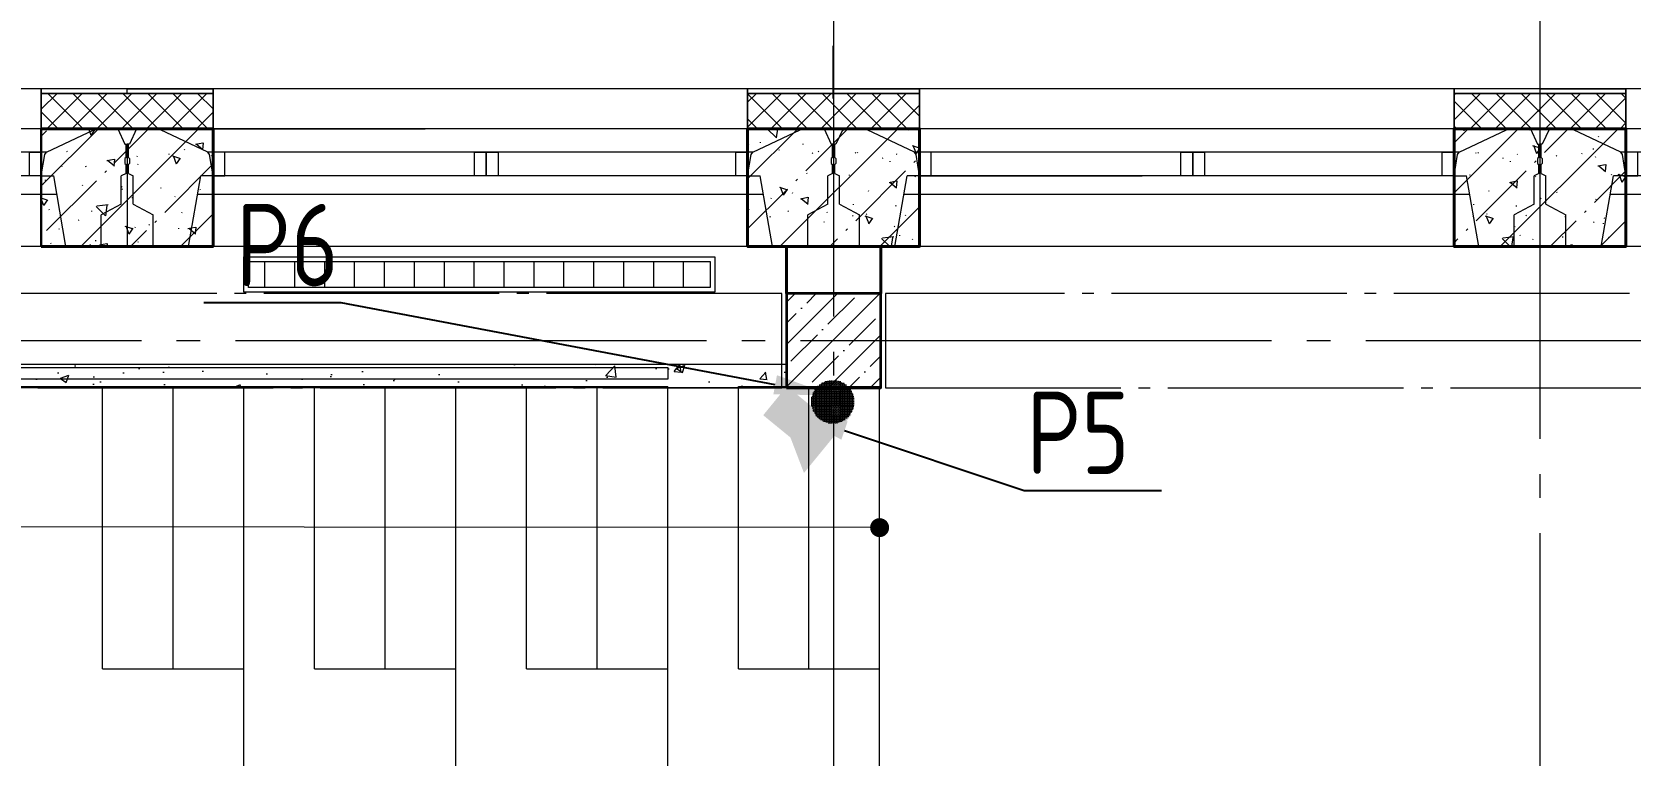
# Model space of a CAD drawing. Header units: millimetres. Extents: x -85420 to 1195317, y -69347 to 470418.
# Drawn here: x 444542 to 451329, y 69017 to 72087 of the extents above; entities that cross this region are included whole.
import ezdxf
from ezdxf import colors
from ezdxf.entities.mleader import LeaderData, LeaderLine
from ezdxf.math import Vec2, Vec3

# ---------------------------------------------------------------- set-up
doc = ezdxf.new("R2010")
doc.units = ezdxf.units.MM
for name, pattern in [('GOST2.303 6', [12, 8, -1.5, 1, -1.5]), ('ГОСТ 2.303 5', [24, 20, -1.5, 1, -1.5]), ('ГОСТ 2.303 6', [12, 8, -1.5, 1, -1.5]), ('осевая', [50.800000000000004, 31.75, -6.35, 6.35, -6.35])]:
    doc.linetypes.add(name, pattern=pattern)
for name, color, linetype, lineweight in [('!М_Перегородки_пеноблок', 7, 'Continuous', 20), ('!ФС_Ригели_балки', 251, 'ГОСТ 2.303 6', 15), ('+АР_Осевые линии', 252, 'GOST2.303 6', 9), ('АР_Колонны', 5, 'Continuous', 35), ('АР_колонны штриховка', 193, 'Continuous', 5), ('АР_Окна', 4, 'Continuous', 9), ('АР_штриховка несущих стен', 250, 'Continuous', 0), ('Колонны', 7, 'Continuous', 25), ('ОБОРУДОВАНИЕ', 253, 'Continuous', 5), ('СПДС_+АР_Стены', 250, 'Continuous', 20), ('стены', 7, 'Continuous', 40), ('ТОНКАЯ', 253, 'Continuous', 0), ('Тонкий мир', 7, 'Continuous', 9)]:
    doc.layers.add(name, color=color, linetype=linetype, lineweight=lineweight)
doc.layers.add('ОСИ', color=7, linetype='осевая', lineweight=13, true_color=0x999999)
doc.styles.get("Standard").update_dxf_attribs({"font": 'GOST.TTF'})
pattern_1 = [(225, (219368.7395056369, 445917.9367795632), (212.1320343559643, -212.1320343559643), [300.0000000000001, -50.00000000000001, 10, -50.00000000000001]), (225, (219156.7395056369, 445917.9367795632), (212.1320343559643, -212.1320343559643), []), (140, (219368.7395056369, 445917.9367795632), (31.37586718776049, 358.6306040025252), [37.5, -412.5]), (85, (219368.7395056369, 445917.9367795632), (-376.0956830054848, -69.37609840310986), [30, -330]), (190.4509999999995, (219371.3545056368, 445947.8227795631), (-344.7173363236747, 289.2568028982388), [31.87000000000002, -350.571]), (136.184, (219268.7395056369, 445917.9367795632), (82.7614966388627, 533.6199696404694), [56.25, -618.75]), (186.6359999999994, (219275.6365056369, 445962.4047795633), (-487.0622145359652, 467.3284015511165), [47.80499999999993, -525.8559999999989]), (81.18399999999997, (219268.7395056369, 445917.9367795632), (-487.0580492787813, 467.332636044979), [45, -495]), (111, (219293.7395056367, 445967.9367795632), (201.3095187061823, 298.4540715877155), [37.5, -412.5]), (55.99999999999996, (219293.7395056367, 445967.9367795632), (-362.5748960476324, 121.657102386374), [29.99999999999998, -329.9999999999997]), (161.451, (219310.5155056368, 445992.8077795632), (-161.2620949745204, 420.1119811543452), [31.87, -350.571]), (127.5, (219368.7395056369, 445917.9367795632), (-166.4469269156558, 6.079927658645317), [3.353, -322.647, 3.353, -331.647, -331.25]), (127.5, (219368.7395056369, 445917.9367795632), (-166.4469269156558, 6.079927658645317), [-661, 3.353, -327.897]), (97.5, (219368.7395056369, 445917.9367795632), (-197.2058559411801, 131.5347687210744), [3.352999999999998, -187.6469999999999, 3.352999999999998, -315.1469999999997, -126.2499999999999]), (97.5, (219368.7395056369, 445917.9367795632), (-197.2058559411801, 131.5347687210744), [-509.4999999999997, 3.352999999999998, -122.8969999999999]), (57.49999999999998, (219368.7395056369, 445806.4367795632), (11.27743586718989, 266.9112180862045), [3.35299999999999, -121.6469999999997, 3.35299999999999, -386.6469999999987, -517.4999999999975]), (57.49999999999998, (219368.7395056369, 445806.4367795632), (11.27743586718989, 266.9112180862045), [-514.9999999999975, 3.35299999999999, -514.1469999999974]), (47.49999999999999, (219368.7395056369, 445756.4367795632), (-50.05249116615892, 291.5930846711931), [3.353, -159.147, 3.353, -255.647, -367.5]), (47.49999999999999, (219368.7395056369, 445756.4367795632), (-50.05249116615892, 291.5930846711931), [-421.5, 3.353, -364.147])]
pattern_2 = [(45, (0, 0), (-53.03300858899107, 53.03300858899107), []), (135, (0, 0), (-53.03300858899107, -53.03300858899107), [])]
pattern_3 = [(320.7194617583946, (-266596.7742935563, 64443.54076368059), (2.906185126096296, 3.553126075043012), [3.338381209517014, -1.25189295356888]), (50.71946175839459, (-266596.7742935563, 64443.54076368059), (-3.553126075043012, 2.906185126096296), [3.338381209517014, -1.25189295356888])]

# ---------------------------------------------------------------- blocks, each defined once
blk = doc.blocks.new('S1')
at = {"color": 0, "const_width": 0.75}
blk.add_lwpolyline([(-0.375, -2.775557561562891e-17, 1), (0.375, -2.775557561562891e-17, 1)], format="xyb", close=True, dxfattribs=at)
blk = doc.blocks.new('НП 3033')
at = {"layer": 'АР_Окна', "ltscale": 100}
for p, q in [((365, 500), (2635, 500)), ((365, 400), (2635, 400)), ((365, 300), (2635, 300)), ((365, 220), (2635, 220)), ((365, 0), (2635, 0))]:
    blk.add_line(p, q, dxfattribs=at)
for points in [[(365, 300), (365, 500), (365, 670), (2635, 670), (2635, 300)], [(365, 300), (415, 300), (415, 400), (365, 400)], [(1450, 400), (1425, 400), (1425, 300), (1450, 300), (1475, 300), (1475, 400), (1437.5, 400)], [(1500, 400), (1475, 400), (1475, 300), (1500, 300), (1525, 300), (1525, 400), (1487.5, 400)], [(2635, 300), (2585, 300), (2585, 400), (2635, 400)]]:
    blk.add_lwpolyline(points, dxfattribs=at)
at = {"layer": 'СПДС_+АР_Стены', "ltscale": 100}
for points in [[(8.419446744138052e-15, 670), (8.419446744138052e-15, 670), (365, 670), (365, 670)], [(3000, 670), (3000, 670), (2635, 670), (2635, 670)]]:
    blk.add_lwpolyline(points, dxfattribs=at)
at = {"layer": 'стены', "ltscale": 100}
for p, q in [((2960, 500), (2860, 500)), ((0, 0), (0, 0))]:
    blk.add_line(p, q, dxfattribs=at)
at = {"layer": 'стены', "lineweight": 30, "ltscale": 100}
blk.add_lwpolyline([(0, 0), (365, 0), (365, 500), (0, 500)], dxfattribs=at)
at = {"layer": 'стены', "ltscale": 100}
blk.add_lwpolyline([(3000, 500), (2635, 500), (2635, 0), (3000, 0)], dxfattribs=at)
blk = doc.blocks.new('*U148')
at = {"lineweight": 15, "transparency": 33554687}
h = blk.add_hatch(dxfattribs=at)
h.set_pattern_fill('AR-CONC', color=256, scale=2)
h.set_pattern_definition([(49.99999999999999, (1, 0), (364.369337992008, -31.87817107780617), [38.1, -419.1]), (355, (1, 0), (-70.48684284993868, 382.1136904780703), [30.48, -335.28116834]), (100.4514447, (31.364014, -2.656507), (293.8824941807065, 350.2355038243902), [32.3800176, -356.1804892]), (46.18420000000001, (1, 101.6), (542.1580817842598, -84.0846558654543), [57.15, -628.65]), (96.63555760999996, (46.1798, 94.593), (474.808268103006, 494.8522491954431), [48.57004628, -534.27121632]), (351.1841511700001, (1, 101.6), (474.8082681299541, 494.8522491710653), [45.71993414, -502.91946384]), (21, (51.8, 76.2), (303.228782538265, -204.5303963741752), [38.1, -419.1]), (326.0000000000001, (51.8, 76.2), (123.6040566952941, 368.3759322446385), [30.48, -335.28]), (71.45144499999999, (77.0690652, 59.15580019999999), (426.8328385574323, 163.8455377718105), [32.3800176, -356.1798752]), (37.50000000000001, (1, 0), (6.177206501183633, 169.1100777463062), [0, -331.216, 0, -340.36, 0, -336.55]), (7.499999999999999, (1, 0), (133.6393250206115, 200.361149636239), [0, -194.056, 0, -323.596, 0, -128.27]), (327.5, (-112.284, 0), (271.1811903337428, -11.45748798534689), [0, -127, 0, -396.24, 0, -525.78]), (317.5, (-163.084, 0), (296.2583627720361, 50.85298206666606), [0, -165.1, 0, -263.144, 0, -373.38])])
h.paths.add_polyline_path([(-4874.998654258437, 100.0000000000029), (5.66553889764798e-14, 100.0000000000001), (8.881784197001252e-16, 1.189804971278818e-13), (-4874.998654258437, 2.880945482175434e-12)])
at = {"transparency": 33554687}
blk.add_lwpolyline([(5.048709793414476e-29, 1.189804971278818e-13), (-4874.998654258437, 2.880929947296155e-12), (-4874.998654258437, 100.0000000000029), (5.665538897647979e-14, 100.0000000000001)], close=True, dxfattribs=at)
blk = doc.blocks.new('Колонна 400х400')
at = {"layer": 'АР_колонны штриховка'}
h = blk.add_hatch(dxfattribs=at)
h.set_pattern_fill('ANSI35', color=256, scale=20)
h.set_pattern_definition([(45, (-139655.8754315234, -114865.3000987881), (-89.80256121069154, 89.80256121069154), []), (45, (-139566.0728315234, -114865.3000987881), (-89.80256121069154, 89.80256121069154), [158.75, -31.75, 0, -31.75])])
h.paths.add_polyline_path([(-6.676418706774712e-08, 3.284076228737831e-07), (399.9999999332358, 3.284076228737831e-07), (399.9999999332358, 400.0000003284076), (-6.676418706774712e-08, 400.0000003284076)])
at = {"layer": 'АР_Колонны'}
blk.add_lwpolyline([(0, 0), (400, 0), (400, 400), (0, 400)], close=True, dxfattribs=at)
blk = doc.blocks.new('*U49')
at = {"linetype": 'ГОСТ 2.303 5', "ltscale": 50}
blk.add_lwpolyline([(5560, 400), (0, 400), (0, 0), (5560, 1.818989403545856e-12)], close=True, dxfattribs=at)
blk = doc.blocks.new('Из_буфера30619')
for p in [(0, 0), (6000, -5.355104804039001e-09)]:
    blk.add_blockref('*U49', p)
blk = doc.blocks.new('обследование 2 этаж 1245')
at = {"layer": 'ТОНКАЯ', "ltscale": 100}
for p, q in [((3620, 140), (900, 140)), ((3618, 135), (3620, 140)), ((3720, 140), (3620, 140)), ((3720, 140), (3750, 75)), ((3800, 140), (3770, 75)), ((3800, 140), (3900, 140)), ((6620, 140), (3900, 140)), ((3902, 135), (3900, 140)), ((6618, 135), (6620, 140)), ((6720, 140), (6620, 140)), ((6720, 140), (6750, 75)), ((6800, 140), (6770, 75)), ((6800, 140), (6900, 140)), ((9620, 140), (6900, 140)), ((6902, 135), (6900, 140)), ((9618, 135), (9620, 140)), ((9720, 140), (9620, 140)), ((9720, 140), (9750, 75)), ((9800, 140), (9770, 75)), ((9800, 140), (9900, 140)), ((12620, 140), (9900, 140)), ((9902, 135), (9900, 140)), ((3417, 40), (3618, 135)), ((3750, 75), (3755, 75)), ((3755, 18), (3755, 75)), ((3755, 75), (3760, 75)), ((3760, 18), (3760, 75)), ((3765, 75), (3760, 75)), ((3760, 75), (3760, -360)), ((3760, 18), (3760, 75)), ((3760, 75), (3760, -360)), ((3770, 75), (3765, 75)), ((3765, 18), (3765, 75)), ((4103, 40), (3902, 135)), ((6417, 40), (6618, 135)), ((6750, 75), (6755, 75)), ((6755, 18), (6755, 75)), ((6755, 75), (6760, 75)), ((6760, 18), (6760, 75)), ((6765, 75), (6760, 75)), ((6760, 75), (6760, -360)), ((6760, 18), (6760, 75)), ((6760, 75), (6760, -360)), ((6770, 75), (6765, 75)), ((6765, 18), (6765, 75)), ((7103, 40), (6902, 135)), ((9417, 40), (9618, 135)), ((9750, 75), (9755, 75)), ((9755, 18), (9755, 75)), ((9755, 75), (9760, 75)), ((9760, 18), (9760, 75)), ((9760, 75), (9760, -360)), ((9760, 18), (9760, 75)), ((9765, 75), (9760, 75)), ((9760, 75), (9760, -360)), ((9770, 75), (9765, 75)), ((9765, 18), (9765, 75)), ((10103, 40), (9902, 135)), ((3417, 40), (1103, 40)), ((3395, -60), (3410, 30)), ((3410, 30), (3417, 40)), ((3755, 18), (3750, 13)), ((3750, 13), (3750, -7)), ((3765, 18), (3770, 13)), ((3770, 13), (3770, -7)), ((6417, 40), (4103, 40)), ((4110, 30), (4103, 40)), ((4125, -60), (4110, 30)), ((6395, -60), (6410, 30)), ((6410, 30), (6417, 40)), ((6755, 18), (6750, 13)), ((6750, 13), (6750, -7)), ((6765, 18), (6770, 13)), ((6770, 13), (6770, -7)), ((9417, 40), (7103, 40)), ((7110, 30), (7103, 40)), ((7125, -60), (7110, 30)), ((9395, -60), (9410, 30)), ((9410, 30), (9417, 40)), ((9755, 18), (9750, 13)), ((9750, 13), (9750, -7)), ((9765, 18), (9770, 13)), ((9770, 13), (9770, -7)), ((12417, 40), (10103, 40)), ((10110, 30), (10103, 40)), ((10125, -60), (10110, 30)), ((3395, -60), (1125, -60)), ((3395, -60), (3448, -60)), ((3500, -360), (3448, -60)), ((3755, -50), (3735, -60)), ((3735, -180), (3735, -60)), ((3750, -7), (3755, -12)), ((3755, -50), (3755, -12)), ((3770, -7), (3765, -12)), ((3765, -50), (3765, -12)), ((3765, -50), (3785, -60)), ((3785, -180), (3785, -60)), ((4020, -360), (4072, -60)), ((4125, -60), (4072, -60)), ((6395, -60), (4125, -60)), ((6395, -60), (6448, -60)), ((6500, -360), (6448, -60)), ((6755, -50), (6735, -60)), ((6735, -180), (6735, -60)), ((6750, -7), (6755, -12)), ((6755, -50), (6755, -12)), ((6770, -7), (6765, -12)), ((6765, -50), (6765, -12)), ((6765, -50), (6785, -60)), ((6785, -180), (6785, -60)), ((7020, -360), (7072, -60)), ((7125, -60), (7072, -60)), ((9395, -60), (7125, -60)), ((9395, -60), (9448, -60)), ((9500, -360), (9448, -60)), ((9755, -50), (9735, -60)), ((9735, -180), (9735, -60)), ((9750, -7), (9755, -12)), ((9755, -50), (9755, -12)), ((9770, -7), (9765, -12)), ((9765, -50), (9765, -12)), ((9765, -50), (9785, -60)), ((9785, -180), (9785, -60)), ((10020, -360), (10072, -60)), ((10125, -60), (10072, -60)), ((12395, -60), (10125, -60)), ((3461.866666666698, -140), (1058.133333333302, -140)), ((3735, -180), (3650, -225)), ((3785, -180), (3870, -225)), ((6461.866666666698, -140), (4058.133333333302, -140)), ((6735, -180), (6650, -225)), ((6785, -180), (6870, -225)), ((9461.866666666698, -140), (7058.133333333302, -140)), ((9735, -180), (9650, -225)), ((9785, -180), (9870, -225)), ((12461.8666666667, -140), (10058.1333333333, -140)), ((3650, -360), (3650, -225)), ((3870, -360), (3870, -225)), ((6650, -360), (6650, -225)), ((6870, -360), (6870, -225)), ((9650, -360), (9650, -225)), ((9870, -360), (9870, -225)), ((3500, -360), (1020, -360)), ((3500, -360), (3650, -360)), ((3760, -360), (3650, -360)), ((3760, -360), (3870, -360)), ((4020, -360), (3870, -360)), ((6500, -360), (4020, -360)), ((6500, -360), (6650, -360)), ((6760, -360), (6650, -360)), ((6760, -360), (6870, -360)), ((7020, -360), (6870, -360)), ((9500, -360), (7020, -360)), ((9500, -360), (9650, -360)), ((9760, -360), (9650, -360)), ((9760, -360), (9870, -360)), ((10020, -360), (9870, -360)), ((12500, -360), (10020, -360))]:
    blk.add_line(p, q, dxfattribs=at)
blk = doc.blocks.new('A$C314F1C93')
at = {"layer": '+АР_Осевые линии', "linetype": 'ГОСТ 2.303 5', "lineweight": 0, "ltscale": 100}
for p, q in [((17540.00000000047, 64752.65710872156), (17540.00000000047, -9752.23746942038)), ((20540.00000000047, 64233.04186645093), (20540.00000000047, -9232.622227149745))]:
    blk.add_line(p, q, dxfattribs=at)
blk.add_lwpolyline([(-4199.99999999968, 55449.99999999988), (75280.00000000006, 55449.99999999988)], dxfattribs=at)

msp = doc.modelspace()

# ---------------------------------------------------------------- block references
at = {"layer": 'ОСИ', "ltscale": 40}
msp.add_blockref('A$C314F1C93', (430406.3725916118, 15326.41521031433, 4.999999999999952e-09), dxfattribs=at)

# ---------------------------------------------------------------- next in the draw order: hatches: boundary and pattern name
at = {"lineweight": 9}
h = msp.add_hatch(dxfattribs=at)
h.set_pattern_fill('ANGLE', color=1)
h.set_pattern_definition([(0, (-387817.9389392239, -621869.7278850815), (0, 6.985), [5.08, -1.905]), (90, (-387817.9389392239, -621869.7278850815), (-6.985, 4.277078946022131e-16), [5.08, -1.905])])
edge = h.paths.add_edge_path()
edge.add_arc((447943.1562354396, 70516.94649325858), 91.59538822062314, 0, 360)
h = msp.add_hatch(dxfattribs=at)
h.set_pattern_fill('ANGLE', color=5, scale=0.657161655416735, angle=-39.28053824160542)
h.set_pattern_definition(pattern_3)
h.paths.add_polyline_path([(447748.0643789308, 70582.7822710392), (447863.6738819855, 70488.22254782182), (447763.0473699642, 70365.19573838229), (447647.4378669094, 70459.7554615998)])
edge = h.paths.add_edge_path()
edge.add_line((447863.6738819855, 70488.22254782182), (448023.2635518176, 70462.21678957157))
h = msp.add_hatch(dxfattribs=at)
h.set_pattern_fill('ANGLE', color=5, scale=0.657161655416735, angle=-39.28053824160542)
h.set_pattern_definition(pattern_3)
edge = h.paths.add_edge_path()
edge.add_line((447863.6738819855, 70488.22254782182), (448023.2635518176, 70462.21678957168))
edge.add_line((448023.2635518176, 70462.21678957157), (447820.5283337772, 70214.3510279993))
edge.add_line((447763.0473699642, 70365.19573838229), (447820.5283337772, 70214.35102799942))
at = {"layer": 'АР_штриховка несущих стен', "lineweight": 0}
h = msp.add_hatch(dxfattribs=at)
h.set_pattern_fill('FP_1', color=256, angle=90, style=0, pattern_type=2)
h.set_pattern_definition(pattern_1)
h.paths.add_polyline_path([(444581.3725905094, 71676.4445352694), (445311.372591679, 71676.4152099858), (445311.372591679, 71676.4152099858), (445311.372591679, 71676.4152099858), (445311.372591679, 71176.4152099858), (444581.3725905094, 71176.4445352694), (444581.3725905094, 71176.4445352694), (444581.3725905094, 71176.4445352694), (444581.3725905094, 71676.4445352694), (444581.3725905094, 71676.4445352694), (445311.372591679, 71676.4152099858)])
h = msp.add_hatch(dxfattribs=at)
h.set_pattern_fill('FP_1', color=256, angle=90, style=0, pattern_type=2)
h.set_pattern_definition(pattern_1)
h.paths.add_polyline_path([(447581.3725916815, 71676.4152099858), (448311.3725916804, 71676.4152099858), (448311.3725916804, 71676.4152099858), (448311.3725916804, 71676.4152099858), (448311.3725916804, 71176.4152099858), (447581.3725916815, 71176.4152099858), (447581.3725916815, 71176.4152099858), (447581.3725916815, 71176.4152099858), (447581.3725916815, 71676.4152099858), (447581.3725916815, 71676.4152099858), (448311.3725916804, 71676.4152099858)])
h = msp.add_hatch(dxfattribs=at)
h.set_pattern_fill('FP_1', color=256, angle=90, style=0, pattern_type=2)
h.set_pattern_definition([(225, (222003.7392675612, 445917.9367795632), (212.1320343559643, -212.1320343559643), [300.0000000000001, -50.00000000000001, 10, -50.00000000000001]), (225, (221791.7392675612, 445917.9367795632), (212.1320343559643, -212.1320343559643), []), (140, (222003.7392675612, 445917.9367795632), (31.37586718776049, 358.6306040025252), [37.5, -412.5]), (85, (222003.7392675612, 445917.9367795632), (-376.0956830054848, -69.37609840310986), [30, -330]), (190.4509999999994, (222006.3542675612, 445947.8227795631), (-344.7173363236747, 289.2568028982388), [31.87000000000001, -350.571]), (136.184, (221903.7392675612, 445917.9367795632), (82.7614966388627, 533.6199696404694), [56.25, -618.75]), (186.6359999999994, (221910.6362675612, 445962.4047795633), (-487.0622145359652, 467.3284015511165), [47.80499999999994, -525.855999999999]), (81.18399999999997, (221903.7392675612, 445917.9367795632), (-487.0580492787813, 467.332636044979), [45, -495]), (111, (221928.7392675611, 445967.9367795632), (201.3095187061823, 298.4540715877155), [37.5, -412.5]), (55.99999999999996, (221928.7392675611, 445967.9367795632), (-362.5748960476324, 121.657102386374), [29.99999999999998, -329.9999999999997]), (161.451, (221945.5152675612, 445992.8077795632), (-161.2620949745204, 420.1119811543452), [31.87, -350.571]), (127.5, (222003.7392675612, 445917.9367795632), (-166.4469269156558, 6.079927658645317), [3.353, -322.647, 3.353, -331.647, -331.25]), (127.5, (222003.7392675612, 445917.9367795632), (-166.4469269156558, 6.079927658645317), [-661, 3.353, -327.897]), (97.5, (222003.7392675612, 445917.9367795632), (-197.2058559411801, 131.5347687210744), [3.352999999999998, -187.6469999999999, 3.352999999999998, -315.1469999999997, -126.2499999999999]), (97.5, (222003.7392675612, 445917.9367795632), (-197.2058559411801, 131.5347687210744), [-509.4999999999997, 3.352999999999998, -122.8969999999999]), (57.49999999999998, (222003.7392675612, 445806.4367795632), (11.27743586718989, 266.9112180862045), [3.35299999999999, -121.6469999999997, 3.35299999999999, -386.6469999999986, -517.4999999999973]), (57.49999999999998, (222003.7392675612, 445806.4367795632), (11.27743586718989, 266.9112180862045), [-514.9999999999973, 3.35299999999999, -514.1469999999972]), (47.49999999999999, (222003.7392675612, 445756.4367795632), (-50.05249116615892, 291.5930846711931), [3.353, -159.147, 3.353, -255.647, -367.5]), (47.49999999999999, (222003.7392675612, 445756.4367795632), (-50.05249116615892, 291.5930846711931), [-421.5, 3.353, -364.147])])
h.paths.add_polyline_path([(450581.3725916803, 71676.4152099858), (451311.3724794621, 71676.4152099858), (451311.3724794621, 71676.4152099858), (451311.3724794621, 71676.4152099858), (451311.372591679, 71176.41525094502), (450581.3725916803, 71176.4152099858), (450581.3725916803, 71176.4152099858), (450581.3725916803, 71176.4152099858), (450581.3725916803, 71676.4152099858), (450581.3725916803, 71676.4152099858), (451311.3724794621, 71676.4152099858)])
at = {"layer": 'ОБОРУДОВАНИЕ', "ltscale": 100}
h = msp.add_hatch(dxfattribs=at)
h.set_pattern_fill('ANSI31', color=256, scale=40, angle=45)
h.set_pattern_definition([(90, (802401.1892396088, 376863.5963077259), (-127, 0), [])])
h.paths.add_polyline_path([(445461.8318939414, 71112.37698841444), (445461.8318939414, 71002.37698841444), (447421.8318939414, 71002.37698841444), (447421.8318939414, 71112.37698841444)])
at = {"layer": 'СПДС_+АР_Стены', "lineweight": 9, "ltscale": 100}
h = msp.add_hatch(dxfattribs=at)
h.set_pattern_fill('НЕМЕТАЛЛИЧЕСКИЕ МАТЕРИАЛЫ', color=256, scale=30, style=0, pattern_type=2)
h.set_pattern_definition(pattern_2)
h.paths.add_polyline_path([(445311.372591679, 71826.4152099858), (444581.3723536049, 71826.4152099858), (444581.3723536049, 71676.4152099858), (445311.372591679, 71676.4152099858)], flags=0)
h = msp.add_hatch(dxfattribs=at)
h.set_pattern_fill('НЕМЕТАЛЛИЧЕСКИЕ МАТЕРИАЛЫ', color=256, scale=30, style=0, pattern_type=2)
h.set_pattern_definition(pattern_2)
h.paths.add_polyline_path([(448311.3680069744, 71826.43770810343), (447581.3720535971, 71826.45734798779), (447581.368017982, 71676.45734804208), (448311.3639713593, 71676.43770815773)], flags=0)
h = msp.add_hatch(dxfattribs=at)
h.set_pattern_fill('НЕМЕТАЛЛИЧЕСКИЕ МАТЕРИАЛЫ', color=256, scale=30, style=0, pattern_type=2)
h.set_pattern_definition(pattern_2)
h.paths.add_polyline_path([(451311.3724794621, 71826.4152099858), (450581.3725916803, 71826.4152099858), (450581.3725916803, 71676.4152099858), (451311.3724794621, 71676.4152099858)], flags=0)

# ---------------------------------------------------------------- next in the draw order: linework, layer by layer
at = {"color": 252, "linetype": 'ГОСТ 2.303 6', "ltscale": 50, "elevation": 4.999999999999952e-09}
msp.add_lwpolyline([(447946.370568368, 71804.60910980799), (447946.370568368, 72028.26582451421)], dxfattribs=at)
msp.add_lwpolyline([(447946.370568368, 71804.60910980799), (447946.370568368, 72028.26582451421)], dxfattribs=at)
at = {"layer": 'АР_Окна', "ltscale": 100}
for p, q in [((446211.3725916648, 71676.43632188963, 4.999999999999952e-09), (445311.372591679, 71676.4152099858, 4.999999999999952e-09)), ((446211.3725916648, 71576.43632188963, 4.999999999999952e-09), (445311.372591679, 71576.4152099858, 4.999999999999952e-09)), ((446211.3725916648, 71476.43632188963, 4.999999999999952e-09), (445311.372591679, 71476.4152099858, 4.999999999999952e-09)), ((446211.3725916648, 71396.43632188963, 4.999999999999952e-09), (445311.372591679, 71396.4152099858, 4.999999999999952e-09)), ((446211.3725916648, 71176.43632188963, 4.999999999999952e-09), (445311.372591679, 71176.4152099858, 4.999999999999952e-09))]:
    msp.add_line(p, q, dxfattribs=at)
at = {"layer": 'АР_Окна', "ltscale": 100, "elevation": 4.999999999999952e-09}
for points in [[(446211.3725916648, 71846.43632188963), (445311.372591679, 71846.4152099858), (445311.372591679, 71476.4152099858)], [(446211.3725916648, 71846.43632188963), (445311.372591679, 71846.4152099858), (445311.372591679, 71676.4152099858), (446211.3725916648, 71676.43632188963)], [(449256.3725916798, 71676.4152099858), (448311.3685450563, 71676.43770809623)], [(445311.3726704604, 71476.4152099858), (445361.3726704604, 71476.4152099858), (445361.3726704604, 71576.4152099858), (445311.3726704604, 71576.4152099858)], [(449256.3725916799, 71576.4152099858), (448311.3661637785, 71576.4152099858)], [(448311.3725916804, 71476.41520999104), (448361.3725916804, 71476.41520999104), (448361.3725916804, 71576.41520999104), (448311.3725916804, 71576.41520999104)], [(448311.3725916803, 71476.4152099858), (449256.37259168, 71476.41520998662)], [(449256.3725916801, 71396.4152099858), (448311.3725916804, 71396.4152099858)], [(449256.3725916803, 71176.4152099858), (448311.3725916804, 71176.4152099858)]]:
    msp.add_lwpolyline(points, dxfattribs=at)
at = {"layer": 'АР_Окна', "ltscale": 100}
msp.add_lwpolyline([(449256.3725916797, 71846.4374935634), (448311.3725928486, 71846.45999157743)], dxfattribs=at)
at = {"layer": 'ОБОРУДОВАНИЕ', "ltscale": 100}
for p, q in [((442141.8318939386, 70582.37698841421, 4.999999999999952e-09), (447241.831893946, 70582.37698840653, 4.999999999999952e-09)), ((444841.8318939493, 69382.37698840676, 4.999999999999952e-09), (444841.8318939493, 70582.37698840676, 4.999999999999952e-09)), ((445141.8318939493, 69382.37698840676, 4.999999999999952e-09), (445141.8318939493, 70582.37698840676, 4.999999999999952e-09)), ((445441.8318939493, 69382.37698840653, 4.999999999999952e-09), (445441.8318939493, 70582.37698840653, 4.999999999999952e-09)), ((445741.8318939493, 69382.37698840653, 4.999999999999952e-09), (445741.8318939493, 70582.37698840676, 4.999999999999952e-09)), ((446041.8318939493, 69382.37698840653, 4.999999999999952e-09), (446041.8318939493, 70582.37698840676, 4.999999999999952e-09)), ((446341.831893946, 69382.37698840653, 4.999999999999952e-09), (446341.831893946, 70582.37698840653, 4.999999999999952e-09)), ((446641.831893946, 70582.37698840676, 4.999999999999952e-09), (447241.831893946, 70582.37698840676, 4.999999999999952e-09)), ((446641.831893946, 69382.37698840653, 4.999999999999952e-09), (446641.831893946, 70582.37698840676, 4.999999999999952e-09)), ((446941.831893946, 69382.37698840653, 4.999999999999952e-09), (446941.831893946, 70582.37698840676, 4.999999999999952e-09)), ((447241.831893946, 69382.37698840653, 4.999999999999952e-09), (447241.831893946, 70582.37698840653, 4.999999999999952e-09)), ((447541.8318939428, 70582.37698840676, 4.999999999999952e-09), (448141.831893946, 70582.37698840676, 4.999999999999952e-09)), ((447541.831893946, 69382.37698840653, 4.999999999999952e-09), (447541.831893946, 70582.37698840676, 4.999999999999952e-09)), ((447841.831893946, 69382.37698840653, 4.999999999999952e-09), (447841.831893946, 70582.37698840676, 4.999999999999952e-09)), ((448141.831893946, 69382.37698840653, 4.999999999999952e-09), (448141.831893946, 70582.37698840676, 4.999999999999952e-09)), ((444841.8318939493, 69382.37698840676, 4.999999999999952e-09), (445441.8318939493, 69382.37698840676, 4.999999999999952e-09)), ((445441.8318939474, 60182.37698841956, 4.999999999999952e-09), (445441.8318939493, 69382.37698840676, 4.999999999999952e-09)), ((445741.8318939493, 69382.37698840676, 4.999999999999952e-09), (446341.8318939493, 69382.37698840676, 4.999999999999952e-09)), ((446341.8318939493, 60182.37698841956, 4.999999999999952e-09), (446341.8318939493, 69382.37698840676, 4.999999999999952e-09)), ((446641.831893946, 69382.37698840676, 4.999999999999952e-09), (447241.8318939493, 69382.37698840653, 4.999999999999952e-09)), ((447241.8318939493, 60182.37698841956, 4.999999999999952e-09), (447241.8318939493, 69382.37698840676, 4.999999999999952e-09)), ((447541.831893946, 69382.37698840653, 4.999999999999952e-09), (448141.8318939493, 69382.37698840653, 4.999999999999952e-09)), ((448141.8318939493, 60182.37698841956, 4.999999999999952e-09), (448141.8318939493, 69382.37698840676, 4.999999999999952e-09))]:
    msp.add_line(p, q, dxfattribs=at)
at = {"layer": 'ОБОРУДОВАНИЕ', "ltscale": 100, "elevation": 4.999999999999952e-09}
for points in [[(445441.8318939414, 71132.37698841444), (447441.8318939414, 71132.37698841444), (447441.8318939414, 70982.37698841444), (445441.8318939414, 70982.37698841444)], [(445461.8318939414, 71112.37698841444), (447421.8318939414, 71112.37698841444), (447421.8318939414, 71002.37698841444), (445461.8318939414, 71002.37698841444)], [(442141.8318939386, 70662.37698841421), (447241.8318939446, 70662.37698840676), (447241.8318939446, 70612.37698840676), (442141.8318939386, 70612.37698841421)]]:
    msp.add_lwpolyline(points, close=True, dxfattribs=at)
at = {"layer": 'СПДС_+АР_Стены', "ltscale": 100}
for points in [[(444581.3723536049, 71826.4152099858), (445311.372591679, 71826.4152099858), (445311.372591679, 71846.4152099858), (444581.3723536049, 71846.4152099858), (444581.3723536049, 71826.4152099858)], [(445311.372591679, 71826.4152099858), (444581.3723536049, 71826.4152099858), (444581.3723536049, 71676.4152099858), (445311.372591679, 71676.4152099858), (445311.372591679, 71826.4152099858)], [(448311.3680069744, 71826.43770810343), (447581.3720535971, 71826.45734798779), (447581.368017982, 71676.45734804208), (448311.3639713593, 71676.43770815773), (448311.3680069744, 71826.43770810343)], [(447581.3720535971, 71826.45734798779), (448311.3680069744, 71826.43770810343), (448311.3685450564, 71846.4377080962), (447581.372591679, 71846.45734798055), (447581.3720535971, 71826.45734798779)], [(450581.3725916803, 71826.4152099858), (451311.3724794621, 71826.4152099858), (451311.3724794621, 71846.4152099858), (450581.3725916803, 71846.4152099858), (450581.3725916803, 71826.4152099858)], [(451311.3724794621, 71826.4152099858), (450581.3725916803, 71826.4152099858), (450581.3725916803, 71676.4152099858), (451311.3724794621, 71676.4152099858), (451311.3724794621, 71826.4152099858)]]:
    msp.add_lwpolyline(points, close=True, dxfattribs=at)
at = {"layer": 'СПДС_+АР_Стены', "ltscale": 100, "elevation": 4.999999999999952e-09}
for points in [[(444946.372591679, 71826.4152099858), (444946.372591679, 71846.4152099858), (445311.372591679, 71846.4152099858), (445311.372591679, 71826.4152099858)], [(447946.3721155307, 71826.41520999139), (447946.3725916791, 71846.41520998569), (448311.3725915756, 71846.40652027656), (448311.3721154272, 71826.40652028227)]]:
    msp.add_lwpolyline(points, dxfattribs=at)
at = {"layer": 'стены', "ltscale": 100, "elevation": 4.999999999999952e-09}
for points in [[(444581.3725905094, 71676.43951593598), (445311.372591679, 71676.4445352694), (445311.372591679, 71176.4445352694), (444581.3725905094, 71176.43817346983)], [(445311.372591679, 71676.4152099858), (445311.372591679, 71176.4152099858), (445206.372591679, 71176.4152099858)], [(447746.372591679, 71176.4152099858), (447746.372591679, 70976.4152099858)], [(448146.372591679, 71176.4152099858), (448146.372591679, 70976.4152099858)]]:
    msp.add_lwpolyline(points, dxfattribs=at)
for points in [[(447581.372591679, 71176.4152099858), (448311.3725916804, 71176.4152099858), (448311.3725916804, 71676.4152099858), (447581.372591679, 71676.4152099858)], [(448311.3725916804, 71176.4152099858), (447581.372591679, 71176.4152099858), (447581.372591679, 71676.4152099858), (448311.3725916804, 71676.4152099858)], [(450581.3725916803, 71176.4152099858), (451311.372591679, 71176.4152099858), (451311.3725355705, 71676.4152099858), (450581.3725355718, 71676.4152099858)], [(451311.372591679, 71676.4152099858), (450581.3725916803, 71676.4152099858), (450581.3725916803, 71176.4152099858), (451311.372591679, 71176.4152099858)]]:
    msp.add_lwpolyline(points, close=True, dxfattribs=at)
at = {"layer": 'Тонкий мир', "lineweight": 5, "elevation": 4.999999999999952e-09}
msp.add_lwpolyline([(448141.8320137591, 69982.37692648111), (443253.4410538739, 69986.24260866153)], dxfattribs=at)

# ---------------------------------------------------------------- next in the draw order: block references
at = {"layer": '!М_Перегородки_пеноблок'}
msp.add_blockref('*U148', (447746.372591679, 70576.4152099858, 4.999999999999952e-09), dxfattribs=at)
at = {"layer": '!ФС_Ригели_балки'}
msp.add_blockref('Из_буфера30619', (442166.3723536048, 70576.41524488508, 4.999999999999952e-09), dxfattribs=at)
at = {"layer": 'АР_штриховка несущих стен', "lineweight": 0, "xscale": -1}
for p in [(444946.3725905094, 71176.4445352694, 4.999999999999952e-09), (447946.372591679, 71176.4445352694), (450946.3725916803, 71176.4152099858, 4.999999999999952e-09), (453946.372591679, 71176.4152099858, 4.999999999999952e-09)]:
    msp.add_blockref('НП 3033', p, dxfattribs=at)
at = {"layer": 'Колонны'}
msp.add_blockref('Колонна 400х400', (447746.372591679, 70576.4152099858, 4.999999999999952e-09), dxfattribs=at)
at = {"layer": 'ТОНКАЯ', "ltscale": 200}
msp.add_blockref('обследование 2 этаж 1245', (441186.372591679, 71536.4152099858, 4.999999999999952e-09), dxfattribs=at)
at = {"layer": 'Тонкий мир', "lineweight": 5, "xscale": 53.63554029894799, "yscale": 53.63554029894799, "zscale": 53.63554029894799, "rotation": 328.5203328019072}
msp.add_blockref('S1', (448141.8320137591, 69982.37692648111, 4.999999999999952e-09), dxfattribs=at)

# ---------------------------------------------------------------- next in the draw order: leaders
at = {"lineweight": 9}
ml = msp.add_multileader_mtext('Standard', dxfattribs=at)
ml.set_content('P6', color=256)
ml.set_leader_properties()
ml.build(insert=Vec2(0, 0))
ml.multileader.update_dxf_attribs({"text_left_attachment_type": 6, "text_right_attachment_type": 6, "arrow_head_size": 250})
ctx = ml.context
ctx.base_point, ctx.char_height, ctx.arrow_head_size, ctx.plane_origin = Vec3(445442.9239025718, 70937.22514627618, 1.999999999999981e-08), 350, 250, Vec3(447943.9985993401, 70542.92397322122, 1.999999999999981e-08)
ctx.left_attachment, ctx.right_attachment, ctx.text_align_type = 6, 6, 2
notes = []
notes.append((ctx, [(1, (1, 1, 0), (445855.209821085, 70937.22514627618, 1.999999999999981e-08), (-1, 0), 8, [(0, [(447943.9985993401, 70542.92397322122, 1.999999999999981e-08)], 0, [])])]))
ctx.mtext.insert, ctx.mtext.alignment, ctx.mtext.flow_direction = Vec3(445845.209821085, 71357.22514627618, 1.999999999999981e-08), 3, 5
ml = msp.add_multileader_mtext('Standard', dxfattribs=at)
ml.set_content('P5', color=256)
ml.set_leader_properties()
ml.build(insert=Vec2(0, 0))
ml.multileader.update_dxf_attribs({"text_left_attachment_type": 6, "text_right_attachment_type": 6, "arrow_head_size": 250})
ctx = ml.context
ctx.base_point, ctx.char_height, ctx.arrow_head_size, ctx.plane_origin = Vec3(448763.8927923195, 70140.00303518132, 2.499999999999976e-08), 350, 250, Vec3(449932.8357010949, 70042.02946963778, 2.499999999999976e-08)
ctx.left_attachment, ctx.right_attachment = 6, 6
notes.append((ctx, [(0, (1, 1, 0), (448755.8927923195, 70140.00303518132, 2.499999999999976e-08), (1, 0), 8, [(0, [(447755.5558744475, 70473.9890047108, 2.499999999999976e-08)], 0, [])])]))
ctx.mtext.insert, ctx.mtext.flow_direction = Vec3(448765.8927923195, 70560.00303518132, 2.499999999999976e-08), 5
for ctx, leaders in notes:
    for number, flags, end, landing, length, lines in leaders:
        leader = LeaderData()
        leader.index, (leader.has_last_leader_line, leader.has_dogleg_vector, leader.attachment_direction) = number, flags
        leader.last_leader_point, leader.dogleg_vector, leader.dogleg_length = Vec3(end), Vec3(landing), length
        for number, points, colour, breaks in lines:
            line = LeaderLine()
            line.index, line.vertices, line.color, line.breaks = number, Vec3.list(points), colors.encode_raw_color(colour), breaks
            leader.lines.append(line)
        ctx.leaders.append(leader)

doc.saveas('drawing.dxf')
